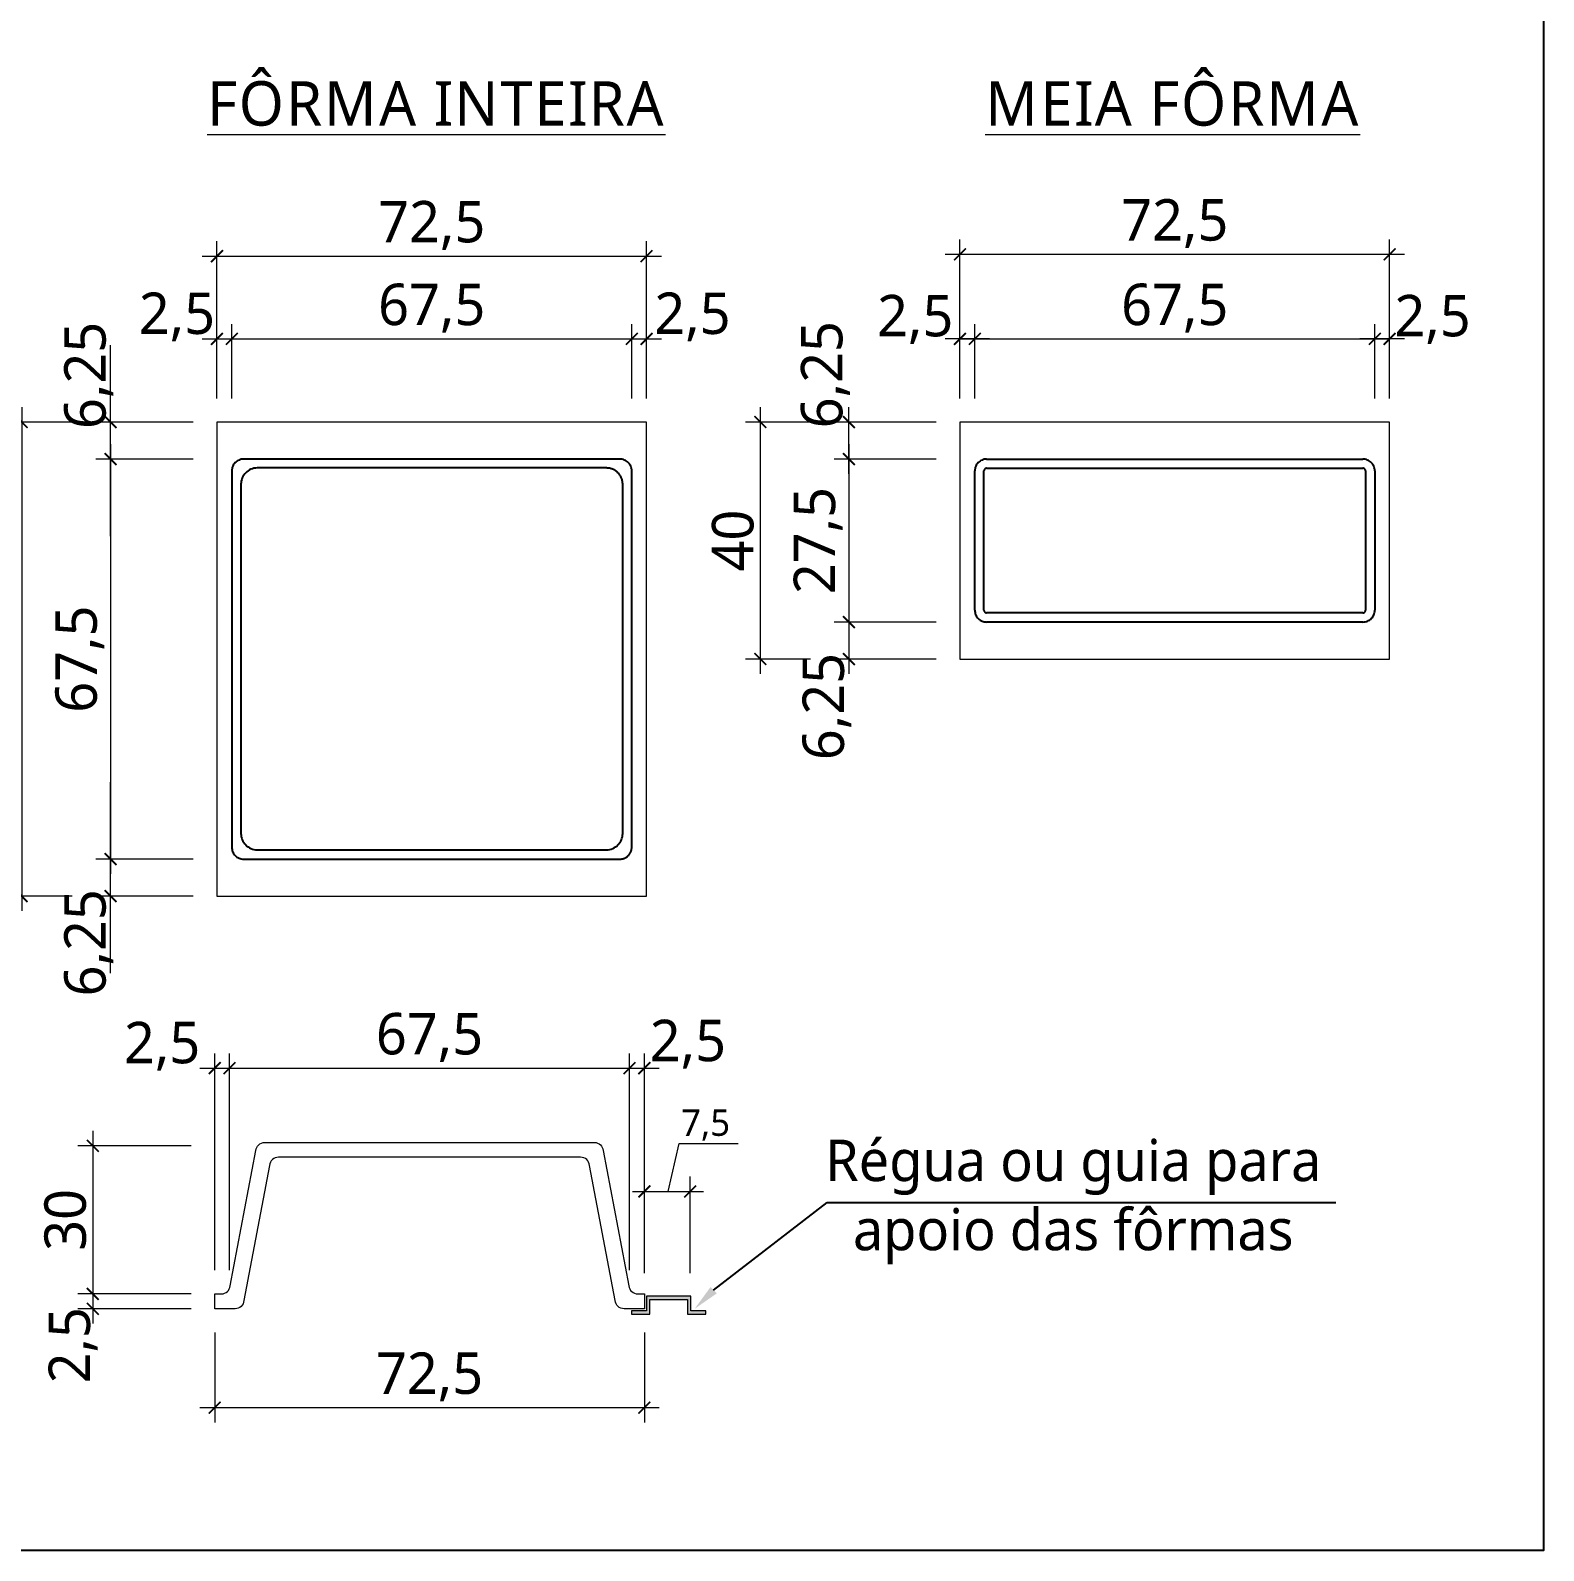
# Model space of a CAD drawing. Header units: millimetres. Extents: x -967 to 563, y -1588 to 506.
# Drawn here: x 35.231 to 39.771, y -278.799 to -274.238 of the extents above; entities that cross this region are included whole.
import ezdxf

# ---------------------------------------------------------------- set-up
doc = ezdxf.new("R2010")
doc.units = ezdxf.units.MM
doc.linetypes.add('DASHED2', pattern=[9.524999999999999, 6.35, -3.175])
for name, color, linetype in [('9', 7, 'Continuous'), ('ATEX 1', 7, 'Continuous'), ('ATEX CINZA0', 9, 'Continuous'), ('ATEX CINZA3', 251, 'Continuous')]:
    doc.layers.add(name, color=color, linetype=linetype)
for name, color, linetype, lineweight in [('ATEX 2', 255, 'Continuous', 5), ('ATEX COTA', 250, 'Continuous', 5), ('LJ_NERV_RETI', 7, 'Continuous', 9)]:
    doc.layers.add(name, color=color, linetype=linetype, lineweight=lineweight)
doc.layers.add('ATEX COLOR2', color=7, linetype='Continuous', lineweight=5, true_color=0xe77917)
doc.styles.add('Atex3', font='segoeuisl.ttf')
doc.dimstyles.new('AtexFINA', dxfattribs={"dimtxt": 7, "dimasz": 2, "dimexe": 2.5, "dimexo": 4, "dimgap": 1, "dimtad": 1, "dimtxsty": 'Atex3', "dimblk": 'ARCHTICK', "dimcen": 2.5, "dimdle": 2.5, "dimclrd": 1, "dimclre": 1, "dimclrt": 7, "dimadec": 0, "dimazin": 0, "dimtfac": 1, "dimtmove": 2, "dimatfit": 3, "dimldrblk": 'ARCHTICK', "dimfxl": 1, "dimlwd": -1, "dimarcsym": 0})

# ---------------------------------------------------------------- blocks, each defined once
blk = doc.blocks.new('_ArchTick')
at = {"color": 0, "linetype": 'ByBlock', "const_width": 0.15}
blk.add_lwpolyline([(-0.5, -0.5), (0.5, 0.5)], dxfattribs=at)
blk = doc.blocks.new('*D102')
at = {"layer": 'ATEX COTA', "color": 1, "lineweight": -2, "transparency": 16777216}
for p, q in [((236.409008115952, 182.7364010111633), (236.409008115952, 209.2364010111633)), ((308.909008115952, 182.7364010111633), (308.909008115952, 209.2364010111633))]:
    blk.add_line(p, q, dxfattribs=at)
at = {"layer": 'ATEX COTA', "color": 1, "transparency": 16777216}
blk.add_line((233.909008115952, 206.7364010111633), (311.409008115952, 206.7364010111633), dxfattribs=at)
at = {"layer": 'Defpoints', "color": 0, "transparency": 16777216}
for p in [(308.909008115952, 206.7364010111633), (236.409008115952, 178.7364010111633), (308.909008115952, 178.7364010111633)]:
    blk.add_point(p, dxfattribs=at)
at = {"layer": 'ATEX COTA', "color": 1, "transparency": 16777216, "xscale": 2, "yscale": 2, "zscale": 2, "rotation": 180}
blk.add_blockref('_ArchTick', (236.409008115952, 206.7364010111633), dxfattribs=at)
at = {"layer": 'ATEX COTA', "color": 1, "transparency": 16777216, "xscale": 2, "yscale": 2, "zscale": 2}
blk.add_blockref('_ArchTick', (308.909008115952, 206.7364010111633), dxfattribs=at)
at = {"layer": 'ATEX COTA', "color": 7, "transparency": 16777216, "insert": (272.659008115952, 211.9198040795036), "char_height": 7, "attachment_point": 5, "style": 'Atex3'}
blk.add_mtext('72,5', dxfattribs=at)
blk = doc.blocks.new('*D103')
at = {"layer": 'ATEX COTA', "color": 1, "lineweight": -2, "transparency": 16777216}
for p, q in [((238.9090081159593, 182.7364010111633), (238.9090081159593, 195.2748135428155)), ((306.409008115952, 182.7364010111633), (306.409008115952, 195.2748135428155))]:
    blk.add_line(p, q, dxfattribs=at)
at = {"layer": 'ATEX COTA', "color": 1, "transparency": 16777216}
blk.add_line((236.4090081159593, 192.7748135428155), (308.909008115952, 192.7748135428155), dxfattribs=at)
at = {"layer": 'Defpoints', "color": 0, "transparency": 16777216}
for p in [(306.409008115952, 192.7748135428155), (238.9090081159593, 178.7364010111633), (306.409008115952, 178.7364010111633)]:
    blk.add_point(p, dxfattribs=at)
at = {"layer": 'ATEX COTA', "color": 1, "transparency": 16777216, "xscale": 2, "yscale": 2, "zscale": 2, "rotation": 180}
blk.add_blockref('_ArchTick', (238.9090081159593, 192.7748135428155), dxfattribs=at)
at = {"layer": 'ATEX COTA', "color": 1, "transparency": 16777216, "xscale": 2, "yscale": 2, "zscale": 2}
blk.add_blockref('_ArchTick', (306.409008115952, 192.7748135428155), dxfattribs=at)
at = {"layer": 'ATEX COTA', "color": 7, "transparency": 16777216, "insert": (272.6590081159557, 197.9582166111558), "char_height": 7, "attachment_point": 5, "style": 'Atex3'}
blk.add_mtext('67,5', dxfattribs=at)
blk = doc.blocks.new('*D104')
at = {"layer": 'ATEX COTA', "color": 1, "transparency": 16777216}
blk.add_line((218.4539951167901, 174.9864010111597), (218.4539951167901, 102.4864010111669), dxfattribs=at)
at = {"layer": 'ATEX COTA', "color": 1, "lineweight": -2, "transparency": 16777216}
for p, q in [((232.4090081159521, 172.4864010111597), (215.9539951167901, 172.4864010111597)), ((232.4090081159521, 104.9864010111669), (215.9539951167901, 104.9864010111669))]:
    blk.add_line(p, q, dxfattribs=at)
at = {"layer": 'Defpoints', "color": 0, "transparency": 16777216}
for p in [(236.4090081159521, 172.4864010111597), (218.4539951167901, 104.9864010111669), (236.4090081159521, 104.9864010111669)]:
    blk.add_point(p, dxfattribs=at)
at = {"layer": 'ATEX COTA', "color": 1, "transparency": 16777216, "xscale": 2, "yscale": 2, "zscale": 2}
for p, rotation in [((218.4539951167901, 172.4864010111597), 90), ((218.4539951167901, 104.9864010111669), 270)]:
    blk.add_blockref('_ArchTick', p, dxfattribs=dict(at, rotation=rotation))
at = {"layer": 'ATEX COTA', "color": 7, "transparency": 16777216, "insert": (213.2705920484498, 138.7364010111632), "char_height": 7, "attachment_point": 5, "rotation": 90, "style": 'Atex3'}
blk.add_mtext('67,5', dxfattribs=at)
blk = doc.blocks.new('*D105')
at = {"layer": 'ATEX COTA', "color": 1, "transparency": 16777216}
blk.add_line((218.4539951167901, 85.73640101116328), (218.4539951167901, 117.9864010111669), dxfattribs=at)
at = {"layer": 'ATEX COTA', "color": 1, "lineweight": -2, "transparency": 16777216}
for p, q in [((232.4090081159521, 104.9864010111669), (215.9539951167901, 104.9864010111669)), ((232.4090081159521, 98.73640101116331), (215.9539951167901, 98.7364010111633))]:
    blk.add_line(p, q, dxfattribs=at)
at = {"layer": 'Defpoints', "color": 0, "transparency": 16777216}
for p in [(218.4539951167901, 104.9864010111669), (236.4090081159521, 104.9864010111669), (236.4090081159521, 98.73640101116331)]:
    blk.add_point(p, dxfattribs=at)
at = {"layer": 'ATEX COTA', "color": 1, "transparency": 16777216, "xscale": 2, "yscale": 2, "zscale": 2}
for p, rotation in [((218.4539951167901, 104.9864010111669), 90), ((218.4539951167901, 98.7364010111633), 270)]:
    blk.add_blockref('_ArchTick', p, dxfattribs=dict(at, rotation=rotation))
at = {"layer": 'ATEX COTA', "color": 7, "transparency": 16777216, "insert": (214.7646645728455, 90.86140101116689), "char_height": 7, "attachment_point": 5, "rotation": 90, "style": 'Atex3'}
blk.add_mtext('6,25', dxfattribs=at)
blk = doc.blocks.new('*D106')
at = {"layer": 'ATEX COTA', "color": 1, "transparency": 16777216}
blk.add_line((218.4539951167901, 159.4864010111633), (218.4539951167901, 191.7364010111633), dxfattribs=at)
at = {"layer": 'ATEX COTA', "color": 1, "lineweight": -2, "transparency": 16777216}
for p, q in [((232.4090081159521, 178.7364010111633), (215.9539951167901, 178.7364010111633)), ((232.4090081159521, 172.4864010111633), (215.9539951167901, 172.4864010111633))]:
    blk.add_line(p, q, dxfattribs=at)
at = {"layer": 'Defpoints', "color": 0, "transparency": 16777216}
for p in [(218.4539951167901, 178.7364010111633), (236.4090081159521, 178.7364010111633), (236.4090081159521, 172.4864010111633)]:
    blk.add_point(p, dxfattribs=at)
at = {"layer": 'ATEX COTA', "color": 1, "transparency": 16777216, "xscale": 2, "yscale": 2, "zscale": 2}
for p, rotation in [((218.4539951167901, 178.7364010111633), 90), ((218.4539951167901, 172.4864010111633), 270)]:
    blk.add_blockref('_ArchTick', p, dxfattribs=dict(at, rotation=rotation))
at = {"layer": 'ATEX COTA', "color": 7, "transparency": 16777216, "insert": (214.7646645728455, 186.6114010111596), "char_height": 7, "attachment_point": 5, "rotation": 90, "style": 'Atex3'}
blk.add_mtext('6,25', dxfattribs=at)
blk = doc.blocks.new('*D80')
at = {"layer": 'ATEX COTA', "color": 1, "lineweight": -2, "transparency": 16777216}
for p, q in [((306.0349947895811, 35.59938202635385), (306.0349947895811, 72.199382471219)), ((308.5349947895811, 35.59938202635385), (308.5349947895811, 72.199382471219))]:
    blk.add_line(p, q, dxfattribs=at)
at = {"layer": 'ATEX COTA', "color": 1, "transparency": 16777216}
blk.add_line((303.5349947895811, 69.699382471219), (311.0349947895811, 69.699382471219), dxfattribs=at)
at = {"layer": 'Defpoints', "color": 0, "transparency": 16777216}
for p in [(308.5349947895811, 69.699382471219), (306.0349947895811, 31.59938202635385), (308.5349947895811, 31.59938202635385)]:
    blk.add_point(p, dxfattribs=at)
at = {"layer": 'ATEX COTA', "color": 1, "transparency": 16777216, "xscale": 2, "yscale": 2, "zscale": 2, "rotation": 180}
blk.add_blockref('_ArchTick', (306.0349947895811, 69.699382471219), dxfattribs=at)
at = {"layer": 'ATEX COTA', "color": 1, "transparency": 16777216, "xscale": 2, "yscale": 2, "zscale": 2}
blk.add_blockref('_ArchTick', (308.5349947895811, 69.699382471219), dxfattribs=at)
at = {"layer": 'ATEX COTA', "color": 7, "transparency": 16777216, "insert": (315.8902943796929, 73.74401614993621), "char_height": 7, "attachment_point": 5, "style": 'Atex3'}
blk.add_mtext('2,5', dxfattribs=at)
blk = doc.blocks.new('*D81')
at = {"layer": 'ATEX COTA', "color": 1, "transparency": 16777216}
blk.add_line((215.4539951167901, 59.09939203635079), (215.4539951167901, 29.09938202635386), dxfattribs=at)
at = {"layer": 'ATEX COTA', "color": 1, "lineweight": -2, "transparency": 16777216}
for p, q in [((232.0349947895812, 56.59939203635079), (212.9539951167901, 56.59939203635079)), ((232.0349947895812, 31.59938202635387), (212.9539951167901, 31.59938202635386))]:
    blk.add_line(p, q, dxfattribs=at)
at = {"layer": 'Defpoints', "color": 0, "transparency": 16777216}
for p in [(236.0349947895812, 56.59939203635079), (215.4539951167901, 31.59938202635386), (236.0349947895812, 31.59938202635387)]:
    blk.add_point(p, dxfattribs=at)
at = {"layer": 'ATEX COTA', "color": 1, "transparency": 16777216, "xscale": 2, "yscale": 2, "zscale": 2}
for p, rotation in [((215.4539951167901, 56.59939203635079), 90), ((215.4539951167901, 31.59938202635386), 270)]:
    blk.add_blockref('_ArchTick', p, dxfattribs=dict(at, rotation=rotation))
at = {"layer": 'ATEX COTA', "color": 7, "transparency": 16777216, "insert": (210.8343995798305, 44.09938703135225), "char_height": 7, "attachment_point": 5, "rotation": 90, "style": 'Atex3'}
blk.add_mtext('30', dxfattribs=at)
blk = doc.blocks.new('*D82')
at = {"layer": 'ATEX COTA', "color": 1, "transparency": 16777216}
blk.add_line((215.4539951167901, 34.09938202635387), (215.4539951167901, 26.59938202510239), dxfattribs=at)
at = {"layer": 'ATEX COTA', "color": 1, "lineweight": -2, "transparency": 16777216}
for p, q in [((232.0349947895812, 31.59938202635387), (212.9539951167901, 31.59938202635386)), ((232.0349947895812, 29.0993820251024), (212.9539951167901, 29.09938202510239))]:
    blk.add_line(p, q, dxfattribs=at)
at = {"layer": 'Defpoints', "color": 0, "transparency": 16777216}
for p in [(236.0349947895812, 31.59938202635387), (215.4539951167901, 29.09938202510239), (236.0349947895812, 29.0993820251024)]:
    blk.add_point(p, dxfattribs=at)
at = {"layer": 'ATEX COTA', "color": 1, "transparency": 16777216, "xscale": 2, "yscale": 2, "zscale": 2}
for p, rotation in [((215.4539951167901, 31.59938202635386), 90), ((215.4539951167901, 29.09938202510239), 270)]:
    blk.add_blockref('_ArchTick', p, dxfattribs=dict(at, rotation=rotation))
at = {"layer": 'ATEX COTA', "color": 7, "transparency": 16777216, "insert": (212.1271122715843, 22.94351507375904), "char_height": 7, "attachment_point": 5, "rotation": 90, "style": 'Atex3'}
blk.add_mtext('2,5', dxfattribs=at)
blk = doc.blocks.new('*D83')
at = {"layer": 'ATEX COTA', "color": 1, "lineweight": -2, "transparency": 16777216}
for p, q in [((238.5349979177045, 35.59938202635385), (238.5349979177045, 72.199379343092)), ((306.0349947895811, 35.59938202635385), (306.0349947895811, 72.199379343092))]:
    blk.add_line(p, q, dxfattribs=at)
at = {"layer": 'ATEX COTA', "color": 1, "transparency": 16777216}
blk.add_line((236.0349979177045, 69.699379343092), (308.5349947895811, 69.699379343092), dxfattribs=at)
at = {"layer": 'Defpoints', "color": 0, "transparency": 16777216}
for p in [(306.0349947895811, 69.699379343092), (238.5349979177045, 31.59938202635385), (306.0349947895811, 31.59938202635385)]:
    blk.add_point(p, dxfattribs=at)
at = {"layer": 'ATEX COTA', "color": 1, "transparency": 16777216, "xscale": 2, "yscale": 2, "zscale": 2, "rotation": 180}
blk.add_blockref('_ArchTick', (238.5349979177045, 69.699379343092), dxfattribs=at)
at = {"layer": 'ATEX COTA', "color": 1, "transparency": 16777216, "xscale": 2, "yscale": 2, "zscale": 2}
blk.add_blockref('_ArchTick', (306.0349947895811, 69.699379343092), dxfattribs=at)
at = {"layer": 'ATEX COTA', "color": 7, "transparency": 16777216, "insert": (272.2849963536428, 74.88278241143232), "char_height": 7, "attachment_point": 5, "style": 'Atex3'}
blk.add_mtext('67,5', dxfattribs=at)
blk = doc.blocks.new('*D84')
at = {"layer": 'ATEX COTA', "color": 1, "lineweight": -2, "transparency": 16777216}
for p, q in [((236.0349947895811, 35.59938202635385), (236.0349947895811, 72.199379343092)), ((238.5349947895884, 35.59938202635385), (238.5349947895884, 72.199379343092))]:
    blk.add_line(p, q, dxfattribs=at)
at = {"layer": 'ATEX COTA', "color": 1, "transparency": 16777216}
blk.add_line((233.5349947895811, 69.699379343092), (241.0349947895884, 69.699379343092), dxfattribs=at)
at = {"layer": 'Defpoints', "color": 0, "transparency": 16777216}
for p in [(238.5349947895884, 69.699379343092), (236.0349947895811, 31.59938202635385), (238.5349947895884, 31.59938202635385)]:
    blk.add_point(p, dxfattribs=at)
at = {"layer": 'ATEX COTA', "color": 1, "transparency": 16777216, "xscale": 2, "yscale": 2, "zscale": 2, "rotation": 180}
blk.add_blockref('_ArchTick', (236.0349947895811, 69.699379343092), dxfattribs=at)
at = {"layer": 'ATEX COTA', "color": 1, "transparency": 16777216, "xscale": 2, "yscale": 2, "zscale": 2}
blk.add_blockref('_ArchTick', (238.5349947895884, 69.699379343092), dxfattribs=at)
at = {"layer": 'ATEX COTA', "color": 7, "transparency": 16777216, "insert": (227.1599947895811, 73.38870988702547), "char_height": 7, "attachment_point": 5, "style": 'Atex3'}
blk.add_mtext('2,5', dxfattribs=at)
blk = doc.blocks.new('*D85')
at = {"layer": 'ATEX COTA', "color": 1, "lineweight": -2, "transparency": 16777216}
for p, q in [((236.0349947895811, 25.09938202510239), (236.0349947895811, 9.91646682407736)), ((308.5349947895811, 25.09938202509875), (308.5349947895811, 9.91646682407736))]:
    blk.add_line(p, q, dxfattribs=at)
at = {"layer": 'ATEX COTA', "color": 1, "transparency": 16777216}
blk.add_line((233.5349947895811, 12.41646682407736), (311.0349947895811, 12.41646682407736), dxfattribs=at)
at = {"layer": 'Defpoints', "color": 0, "transparency": 16777216}
for p in [(236.0349947895811, 29.09938202510239), (308.5349947895811, 29.09938202509875), (308.5349947895811, 12.41646682407736)]:
    blk.add_point(p, dxfattribs=at)
at = {"layer": 'ATEX COTA', "color": 1, "transparency": 16777216, "xscale": 2, "yscale": 2, "zscale": 2, "rotation": 180}
blk.add_blockref('_ArchTick', (236.0349947895811, 12.41646682407736), dxfattribs=at)
at = {"layer": 'ATEX COTA', "color": 1, "transparency": 16777216, "xscale": 2, "yscale": 2, "zscale": 2}
blk.add_blockref('_ArchTick', (308.5349947895811, 12.41646682407736), dxfattribs=at)
at = {"layer": 'ATEX COTA', "color": 7, "transparency": 16777216, "insert": (272.2849947895811, 17.59986989241767), "char_height": 7, "attachment_point": 5, "style": 'Atex3'}
blk.add_mtext('72,5', dxfattribs=at)
blk = doc.blocks.new('*D66')
at = {"layer": 'ATEX COTA', "color": 1, "lineweight": -2, "transparency": 16777216}
for p, q in [((306.409008115952, 182.7364010111633), (306.409008115952, 195.2748135428155)), ((308.909008115952, 182.7364010111633), (308.909008115952, 195.2748135428155))]:
    blk.add_line(p, q, dxfattribs=at)
at = {"layer": 'ATEX COTA', "color": 1, "transparency": 16777216}
blk.add_line((303.909008115952, 192.7748135428155), (311.409008115952, 192.7748135428155), dxfattribs=at)
at = {"layer": 'Defpoints', "color": 0, "transparency": 16777216}
for p in [(308.909008115952, 192.7748135428155), (306.409008115952, 178.7364010111633), (308.909008115952, 178.7364010111633)]:
    blk.add_point(p, dxfattribs=at)
at = {"layer": 'ATEX COTA', "color": 1, "transparency": 16777216, "xscale": 2, "yscale": 2, "zscale": 2, "rotation": 180}
blk.add_blockref('_ArchTick', (306.409008115952, 192.7748135428155), dxfattribs=at)
at = {"layer": 'ATEX COTA', "color": 1, "transparency": 16777216, "xscale": 2, "yscale": 2, "zscale": 2}
blk.add_blockref('_ArchTick', (308.909008115952, 192.7748135428155), dxfattribs=at)
at = {"layer": 'ATEX COTA', "color": 7, "transparency": 16777216, "insert": (316.659008115952, 196.464144086749), "char_height": 7, "attachment_point": 5, "style": 'Atex3'}
blk.add_mtext('2,5', dxfattribs=at)
blk = doc.blocks.new('*D67')
at = {"layer": 'ATEX COTA', "color": 1, "lineweight": -2, "transparency": 16777216}
for p, q in [((236.409008115952, 182.7364010111633), (236.409008115952, 195.2748135428155)), ((238.9090081159593, 182.7364010111633), (238.9090081159593, 195.2748135428155))]:
    blk.add_line(p, q, dxfattribs=at)
at = {"layer": 'ATEX COTA', "color": 1, "transparency": 16777216}
blk.add_line((233.909008115952, 192.7748135428155), (241.4090081159593, 192.7748135428155), dxfattribs=at)
at = {"layer": 'Defpoints', "color": 0, "transparency": 16777216}
for p in [(238.9090081159593, 192.7748135428155), (236.409008115952, 178.7364010111633), (238.9090081159593, 178.7364010111633)]:
    blk.add_point(p, dxfattribs=at)
at = {"layer": 'ATEX COTA', "color": 1, "transparency": 16777216, "xscale": 2, "yscale": 2, "zscale": 2, "rotation": 180}
blk.add_blockref('_ArchTick', (236.409008115952, 192.7748135428155), dxfattribs=at)
at = {"layer": 'ATEX COTA', "color": 1, "transparency": 16777216, "xscale": 2, "yscale": 2, "zscale": 2}
blk.add_blockref('_ArchTick', (238.9090081159593, 192.7748135428155), dxfattribs=at)
at = {"layer": 'ATEX COTA', "color": 7, "transparency": 16777216, "insert": (229.659008115952, 196.464144086749), "char_height": 7, "attachment_point": 5, "style": 'Atex3'}
blk.add_mtext('2,5', dxfattribs=at)
blk = doc.blocks.new('*D95')
at = {"layer": 'ATEX COTA', "color": 1, "lineweight": -2, "transparency": 16777216}
for p, q in [((364.2995379795975, 182.7364010111633), (364.2995379795975, 195.2748135428155)), ((431.799537979583, 182.7364010111633), (431.799537979583, 195.2748135428155))]:
    blk.add_line(p, q, dxfattribs=at)
at = {"layer": 'ATEX COTA', "color": 1, "transparency": 16777216}
blk.add_line((361.7995379795975, 192.7748135428155), (434.299537979583, 192.7748135428155), dxfattribs=at)
at = {"layer": 'Defpoints', "color": 0, "transparency": 16777216}
for p in [(431.799537979583, 192.7748135428155), (364.2995379795975, 178.7364010111633), (431.799537979583, 178.7364010111633)]:
    blk.add_point(p, dxfattribs=at)
at = {"layer": 'ATEX COTA', "color": 1, "transparency": 16777216, "xscale": 2, "yscale": 2, "zscale": 2, "rotation": 180}
blk.add_blockref('_ArchTick', (364.2995379795975, 192.7748135428155), dxfattribs=at)
at = {"layer": 'ATEX COTA', "color": 1, "transparency": 16777216, "xscale": 2, "yscale": 2, "zscale": 2}
blk.add_blockref('_ArchTick', (431.799537979583, 192.7748135428155), dxfattribs=at)
at = {"layer": 'ATEX COTA', "color": 7, "transparency": 16777216, "insert": (398.0495379795902, 197.9582166111558), "char_height": 7, "attachment_point": 5, "style": 'Atex3'}
blk.add_mtext('67,5', dxfattribs=at)
blk = doc.blocks.new('*D96')
at = {"layer": 'ATEX COTA', "color": 1, "lineweight": -2, "transparency": 16777216}
for p, q in [((361.7995379795902, 182.7364010111633), (361.7995379795902, 209.5365763697409)), ((434.2995379795902, 182.7364010111633), (434.2995379795902, 209.5365763697409))]:
    blk.add_line(p, q, dxfattribs=at)
at = {"layer": 'ATEX COTA', "color": 1, "transparency": 16777216}
blk.add_line((436.7995379795902, 207.0365763697409), (359.2995379795902, 207.0365763697409), dxfattribs=at)
at = {"layer": 'Defpoints', "color": 0, "transparency": 16777216}
for p in [(361.7995379795902, 207.0365763697409), (361.7995379795902, 178.7364010111633), (434.2995379795902, 178.7364010111633)]:
    blk.add_point(p, dxfattribs=at)
at = {"layer": 'ATEX COTA', "color": 1, "transparency": 16777216, "xscale": 2, "yscale": 2, "zscale": 2, "rotation": 180}
blk.add_blockref('_ArchTick', (361.7995379795902, 207.0365763697409), dxfattribs=at)
at = {"layer": 'ATEX COTA', "color": 1, "transparency": 16777216, "xscale": 2, "yscale": 2, "zscale": 2}
blk.add_blockref('_ArchTick', (434.2995379795902, 207.0365763697409), dxfattribs=at)
at = {"layer": 'ATEX COTA', "color": 7, "transparency": 16777216, "insert": (398.0495379795902, 212.2199794380813), "char_height": 7, "attachment_point": 5, "style": 'Atex3'}
blk.add_mtext('72,5', dxfattribs=at)
blk = doc.blocks.new('*D97')
at = {"layer": 'ATEX COTA', "color": 1, "lineweight": -2, "transparency": 16777216}
for p, q in [((431.799537979583, 182.7364010111633), (431.799537979583, 195.2748135428155)), ((434.2995379795902, 182.7364010111633), (434.2995379795902, 195.2748135428155))]:
    blk.add_line(p, q, dxfattribs=at)
at = {"layer": 'ATEX COTA', "color": 1, "transparency": 16777216}
blk.add_line((436.7995379795902, 192.7748135428155), (429.299537979583, 192.7748135428155), dxfattribs=at)
at = {"layer": 'Defpoints', "color": 0, "transparency": 16777216}
for p in [(431.799537979583, 192.7748135428155), (431.799537979583, 178.7364010111633), (434.2995379795902, 178.7364010111633)]:
    blk.add_point(p, dxfattribs=at)
at = {"layer": 'ATEX COTA', "color": 1, "transparency": 16777216, "xscale": 2, "yscale": 2, "zscale": 2, "rotation": 180}
blk.add_blockref('_ArchTick', (431.799537979583, 192.7748135428155), dxfattribs=at)
at = {"layer": 'ATEX COTA', "color": 1, "transparency": 16777216, "xscale": 2, "yscale": 2, "zscale": 2}
blk.add_blockref('_ArchTick', (434.2995379795902, 192.7748135428155), dxfattribs=at)
at = {"layer": 'ATEX COTA', "color": 7, "transparency": 16777216, "insert": (441.5538019480882, 196.0624704465808), "char_height": 7, "attachment_point": 5, "style": 'Atex3'}
blk.add_mtext('2,5', dxfattribs=at)
blk = doc.blocks.new('*D98')
at = {"layer": 'ATEX COTA', "color": 1, "lineweight": -2, "transparency": 16777216}
for p, q in [((361.7995379795902, 182.7364010111633), (361.7995379795902, 195.2748135428155)), ((364.2995379795975, 182.7364010111633), (364.2995379795975, 195.2748135428155))]:
    blk.add_line(p, q, dxfattribs=at)
at = {"layer": 'ATEX COTA', "color": 1, "transparency": 16777216}
blk.add_line((366.7995379795975, 192.7748135428155), (359.2995379795902, 192.7748135428155), dxfattribs=at)
at = {"layer": 'Defpoints', "color": 0, "transparency": 16777216}
for p in [(361.7995379795902, 192.7748135428155), (361.7995379795902, 178.7364010111633), (364.2995379795975, 178.7364010111633)]:
    blk.add_point(p, dxfattribs=at)
at = {"layer": 'ATEX COTA', "color": 1, "transparency": 16777216, "xscale": 2, "yscale": 2, "zscale": 2, "rotation": 180}
blk.add_blockref('_ArchTick', (361.7995379795902, 192.7748135428155), dxfattribs=at)
at = {"layer": 'ATEX COTA', "color": 1, "transparency": 16777216, "xscale": 2, "yscale": 2, "zscale": 2}
blk.add_blockref('_ArchTick', (364.2995379795975, 192.7748135428155), dxfattribs=at)
at = {"layer": 'ATEX COTA', "color": 7, "transparency": 16777216, "insert": (354.2491756191885, 196.0624704465808), "char_height": 7, "attachment_point": 5, "style": 'Atex3'}
blk.add_mtext('2,5', dxfattribs=at)
blk = doc.blocks.new('*D99')
at = {"layer": 'ATEX COTA', "color": 1, "transparency": 16777216}
blk.add_line((343.049537979605, 147.4864010111633), (343.049537979605, 136.2364010111633), dxfattribs=at)
at = {"layer": 'ATEX COTA', "color": 1, "lineweight": -2, "transparency": 16777216}
for p, q in [((357.7995379795904, 144.9864010111633), (340.549537979605, 144.9864010111633)), ((357.7995379795904, 138.7364010111633), (340.549537979605, 138.7364010111633))]:
    blk.add_line(p, q, dxfattribs=at)
at = {"layer": 'Defpoints', "color": 0, "transparency": 16777216}
for p in [(361.7995379795904, 144.9864010111633), (343.049537979605, 138.7364010111633), (361.7995379795904, 138.7364010111633)]:
    blk.add_point(p, dxfattribs=at)
at = {"layer": 'ATEX COTA', "color": 1, "transparency": 16777216, "xscale": 2, "yscale": 2, "zscale": 2}
for p, rotation in [((343.049537979605, 144.9864010111633), 90), ((343.049537979605, 138.7364010111633), 270)]:
    blk.add_blockref('_ArchTick', p, dxfattribs=dict(at, rotation=rotation))
at = {"layer": 'ATEX COTA', "color": 7, "transparency": 16777216, "insert": (339.3602074356604, 130.7268970080659), "char_height": 7, "attachment_point": 5, "rotation": 90, "style": 'Atex3'}
blk.add_mtext('6,25', dxfattribs=at)
blk = doc.blocks.new('*D100')
at = {"layer": 'ATEX COTA', "color": 1, "transparency": 16777216}
blk.add_line((343.049537979605, 174.9864010111633), (343.049537979605, 142.4864010111633), dxfattribs=at)
at = {"layer": 'ATEX COTA', "color": 1, "lineweight": -2, "transparency": 16777216}
for p, q in [((357.7995379795904, 172.4864010111633), (340.549537979605, 172.4864010111633)), ((357.7995379795904, 144.9864010111633), (340.549537979605, 144.9864010111633))]:
    blk.add_line(p, q, dxfattribs=at)
at = {"layer": 'Defpoints', "color": 0, "transparency": 16777216}
for p in [(361.7995379795904, 172.4864010111633), (343.049537979605, 144.9864010111633), (361.7995379795904, 144.9864010111633)]:
    blk.add_point(p, dxfattribs=at)
at = {"layer": 'ATEX COTA', "color": 1, "transparency": 16777216, "xscale": 2, "yscale": 2, "zscale": 2}
for p, rotation in [((343.049537979605, 172.4864010111633), 90), ((343.049537979605, 144.9864010111633), 270)]:
    blk.add_blockref('_ArchTick', p, dxfattribs=dict(at, rotation=rotation))
at = {"layer": 'ATEX COTA', "color": 7, "transparency": 16777216, "insert": (337.8661349112647, 158.7364010111632), "char_height": 7, "attachment_point": 5, "rotation": 90, "style": 'Atex3'}
blk.add_mtext('27,5', dxfattribs=at)
blk = doc.blocks.new('*D57')
at = {"layer": 'ATEX COTA', "color": 1, "transparency": 16777216}
blk.add_line((343.0495379796049, 169.9864010111633), (343.0495379796049, 181.2364010111633), dxfattribs=at)
at = {"layer": 'ATEX COTA', "color": 1, "lineweight": -2, "transparency": 16777216}
for p, q in [((357.7995379795904, 178.7364010111633), (340.5495379796049, 178.7364010111633)), ((357.7995379795904, 172.4864010111633), (340.5495379796049, 172.4864010111633))]:
    blk.add_line(p, q, dxfattribs=at)
at = {"layer": 'Defpoints', "color": 0, "transparency": 16777216}
for p in [(343.0495379796049, 178.7364010111633), (361.7995379795904, 178.7364010111633), (361.7995379795904, 172.4864010111633)]:
    blk.add_point(p, dxfattribs=at)
at = {"layer": 'ATEX COTA', "color": 1, "transparency": 16777216, "xscale": 2, "yscale": 2, "zscale": 2}
for p, rotation in [((343.0495379796049, 178.7364010111633), 90), ((343.0495379796049, 172.4864010111633), 270)]:
    blk.add_blockref('_ArchTick', p, dxfattribs=dict(at, rotation=rotation))
at = {"layer": 'ATEX COTA', "color": 7, "transparency": 16777216, "insert": (339.0918831971649, 186.7381766301405), "char_height": 7, "attachment_point": 5, "rotation": 90, "style": 'Atex3'}
blk.add_mtext('6,25', dxfattribs=at)
blk = doc.blocks.new('*D75')
at = {"layer": 'ATEX COTA', "color": 1, "transparency": 16777216}
blk.add_line((203.4539951167901, 181.2364010111633), (203.4539951167901, 96.23640101116331), dxfattribs=at)
at = {"layer": 'ATEX COTA', "color": 1, "lineweight": -2, "transparency": 16777216}
for p, q in [((211.9539951167682, 178.7364010111633), (200.9539951167901, 178.7364010111633)), ((211.9539951167682, 98.73640101116331), (200.9539951167901, 98.73640101116331))]:
    blk.add_line(p, q, dxfattribs=at)
at = {"layer": 'Defpoints', "color": 0, "transparency": 16777216}
for p in [(215.9539951167682, 178.7364010111633), (203.4539951167901, 98.73640101116331), (215.9539951167682, 98.73640101116331)]:
    blk.add_point(p, dxfattribs=at)
at = {"layer": 'ATEX COTA', "color": 1, "transparency": 16777216, "xscale": 2, "yscale": 2, "zscale": 2}
for p, rotation in [((203.4539951167901, 178.7364010111633), 90), ((203.4539951167901, 98.73640101116331), 270)]:
    blk.add_blockref('_ArchTick', p, dxfattribs=dict(at, rotation=rotation))
at = {"layer": 'ATEX COTA', "color": 7, "transparency": 16777216, "insert": (198.8368403050746, 138.7364010111632), "char_height": 7, "attachment_point": 5, "rotation": 90, "style": 'Atex3'}
blk.add_mtext('80', dxfattribs=at)
blk = doc.blocks.new('*D76')
at = {"layer": 'ATEX COTA', "color": 1, "transparency": 16777216}
blk.add_line((328.1140605644252, 136.2364010111633), (328.1140605644252, 181.2364010111633), dxfattribs=at)
at = {"layer": 'ATEX COTA', "color": 1, "lineweight": -2, "transparency": 16777216}
for p, q in [((336.5495379795904, 178.7364010111633), (325.6140605644252, 178.7364010111633)), ((336.5495379795831, 138.7364010111633), (325.6140605644252, 138.7364010111633))]:
    blk.add_line(p, q, dxfattribs=at)
at = {"layer": 'Defpoints', "color": 0, "transparency": 16777216}
for p in [(328.1140605644252, 178.7364010111633), (340.5495379795904, 178.7364010111633), (340.5495379795831, 138.7364010111633)]:
    blk.add_point(p, dxfattribs=at)
at = {"layer": 'ATEX COTA', "color": 1, "transparency": 16777216, "xscale": 2, "yscale": 2, "zscale": 2}
for p, rotation in [((328.1140605644252, 178.7364010111633), 90), ((328.1140605644252, 138.7364010111633), 270)]:
    blk.add_blockref('_ArchTick', p, dxfattribs=dict(at, rotation=rotation))
at = {"layer": 'ATEX COTA', "color": 7, "transparency": 16777216, "insert": (323.4969057527098, 158.7364010111632), "char_height": 7, "attachment_point": 5, "rotation": 90, "style": 'Atex3'}
blk.add_mtext('40', dxfattribs=at)
blk = doc.blocks.new('ATEX 800_300 (EDITADO PARA H35)1')
at = {"layer": 'ATEX CINZA0', "linetype": 'Continuous', "lineweight": 0}
h = blk.add_hatch(color=7, dxfattribs=at)
h.dxf.hatch_style = 1
h.set_gradient(color1=(238, 238, 236), color2=(178, 178, 179), rotation=163.99999999999997, name='INVCYLINDER')
h.paths.add_polyline_path([(309.4474947895869, 30.6868820251002), (315.8224947895869, 30.6868820251002), (315.8224947895869, 28.1868820251002), (318.8849947895797, 28.1868820251002), (318.8849947895797, 28.74938202509657), (316.3849947895869, 28.74938202509657), (316.3849947895869, 31.2493820251002), (308.8849947895869, 31.2493820251002), (308.8849947895869, 28.74938202509657), (306.3849947895869, 28.74938202509657), (306.3849947895869, 28.1868820251002), (309.4474947895869, 28.1868820251002)])
at = {"layer": 'ATEX 1'}
blk.add_line((339.3773648466158, 47.02142804635514), (340.3773648466085, 47.02142804635514), dxfattribs=at)
for points in [[(320.2277669567557, 32.22713393105732), (339.3773648466158, 47.02142804635514)], [(340.3773648466085, 47.02142804635514), (425.2354562928958, 47.02142804635514)]]:
    blk.add_lwpolyline(points, dxfattribs=at)
blk.add_solid([(320.7524418101384, 31.69120828488303), (317.0122130797026, 29.07908481076811), (319.7030921033729, 32.76305957723162)], dxfattribs=at)
at = {"layer": 'ATEX CINZA0', "color": 253, "linetype": 'Continuous', "lineweight": 0, "true_color": 0x98989a}
blk.add_lwpolyline([(318.8849947895797, 28.74938202509657), (316.3849947895869, 28.74938202509657), (316.3849947895869, 31.2493820251002), (308.8849947895869, 31.2493820251002), (308.8849947895869, 28.74938202509657), (306.3849947895869, 28.74938202509657), (306.3849947895869, 28.74938202509657), (306.3849947895869, 28.1868820251002), (309.4474947895869, 28.1868820251002), (309.4474947895869, 30.6868820251002), (315.8224947895869, 30.6868820251002), (315.8224947895869, 28.1868820251002), (318.8849947895797, 28.1868820251002)], close=True, dxfattribs=at)
at = {"layer": 'ATEX CINZA3', "linetype": 'DASHED2', "ltscale": 10}
for points in [[(306.409008115952, 170.4864010113597, 0.414213562373095), (304.4090081161557, 172.4864010111669), (240.9090081157556, 172.4864010111596, 0.414213562373095), (238.9090081159593, 170.486401011367), (238.9090081159593, 106.9864010109704, 0.414213562373095), (240.9090081157556, 104.9864010111669), (304.4090081161557, 104.9864010111705, 0.414213562373095), (306.409008115952, 106.9864010109704)], [(366.2995379793938, 144.9864010111633, -0.414213562373095), (364.2995379795902, 146.9864010109632), (364.2995379795975, 170.4864010113633, -0.414213562373095), (366.2995379793865, 172.4864010111633), (429.7995379797794, 172.4864010111633, -0.414213562373095), (431.799537979583, 170.4864010113633), (431.799537979583, 146.9864010109632, -0.414213562373095), (429.7995379797794, 144.9864010111633)], [(240.4590081159549, 168.2280676779083), (240.4590081159549, 109.3114010110839, 0.4142135623730951), (243.2146760381584, 106.5557330888732), (302.1313427049899, 106.5557330888805, 0.414213562373095), (304.8870106271861, 109.3114010110839), (304.8870106271861, 168.2280676778973, 0.4142135623730951), (302.1313427049899, 170.9837356001044), (243.2146760381584, 170.9837356001008, 0.4142135623730951)], [(366.2995379793938, 146.5364010111625, -0.4142135623729324), (365.8495379795859, 146.9864010109668), (365.8495379795932, 170.4864010113633, -0.4142135623730248), (366.2995379793865, 170.9364010111603), (429.7995379797794, 170.9364010111603, -0.4142135623729878), (430.2495379795873, 170.4864010113597), (430.2495379795801, 146.9864010109632, -0.4142135623729694), (429.7995379797794, 146.5364010111662)]]:
    blk.add_lwpolyline(points, format="xyb", close=True, dxfattribs=at)
at = {"layer": 'ATEX COLOR2'}
for points in [[(308.909008115952, 178.7364010111633), (236.409008115952, 178.7364010111633), (236.409008115952, 98.73640101116325), (308.909008115952, 98.73640101116325)], [(434.2995379795902, 178.7364010111633), (361.7995379795902, 178.7364010111633), (361.7995379795902, 138.7364010111633), (434.2995379795902, 138.7364010111633)]]:
    blk.add_lwpolyline(points, close=True, dxfattribs=at)
blk.add_lwpolyline([(236.0349947895811, 29.09938202510239), (236.0349947895811, 31.59938202635385), (237.1467499740393, 31.59938202635385, 0.3917368437364235), (238.6422654777125, 32.98347957481747), (242.9777311334838, 55.78329817648773, -0.3917368437364377), (244.4732466371497, 57.16739572495135), (300.096782982022, 57.16739572494407, -0.391736843736336), (301.5922984856879, 55.78329817648046), (305.9277641414519, 32.9834795748211, 0.3917368437363669), (307.4232796451324, 31.59938202635749), (308.5350348295906, 31.59938202635749), (308.5350348295906, 29.09938202510602), (305.1095330711905, 29.09938202510602, -0.3917368437363414), (303.6140175675173, 30.48347957357328), (299.2785519117533, 53.28329817523263, 0.3917368437363343), (297.7830364080801, 54.66739572369625), (246.7869932110916, 54.66739572370352, 0.391736843736438), (245.2914777074111, 53.28329817523991), (240.9560120516544, 30.48347957356964, -0.3917368437364079), (239.4604965479812, 29.09938202510239)], format="xyb", close=True, dxfattribs=at)
at = {"layer": 'ATEX COTA'}
for p, q in [((312.5325348295883, 48.89455199045187), (314.4234790453265, 56.96589555306855)), ((314.4234790453265, 56.96589555306855), (324.3541214663637, 56.96589555306855)), ((316.2849947895811, 35.09938202510602), (316.2849947895811, 51.39455199045551)), ((306.5350348295906, 48.89455199045187), (318.5300348295859, 48.89455199045187)), ((308.5349947895811, 35.09938202510602), (308.5349947895811, 41.39455199045187))]:
    blk.add_line(p, q, dxfattribs=at)
at = {"layer": 'ATEX COTA', "xscale": 2, "yscale": 2, "zscale": 2, "rotation": 180}
blk.add_blockref('_ArchTick', (308.5349947895811, 48.89455199045187), dxfattribs=at)
at = {"layer": 'ATEX COTA', "xscale": 2, "yscale": 2, "zscale": 2}
blk.add_blockref('_ArchTick', (316.2849947895811, 48.89455199045187), dxfattribs=at)
at = {"layer": '9', "insert": (318.8749476650992, 60.12416862784448), "char_height": 4.5, "width": 12.9633097989399, "attachment_point": 5, "style": 'Atex3'}
blk.add_mtext('7,5', dxfattribs=at)
at = {"layer": 'ATEX 1', "insert": (336.2291380415118, 57.64219946491357), "char_height": 6.999999999999999, "width": 89.37388754217258, "attachment_point": 1, "style": 'Atex3'}
blk.add_mtext('\\pxqc;Régua ou guia para \\Papoio das fôrmas ', dxfattribs=at)
at = {"layer": 'ATEX 2', "char_height": 7.499999999999999, "attachment_point": 1, "style": 'Atex3'}
for s, width, insert in [('{\\T1.05;\\LFÔRMA INTEIRA}', 87.56996516554136, (234.7600103242949, 236.2509029569301, 3.007841777119807)), ('{\\T1.05;\\LMEIA FÔRMA}', 78.60261661961886, (366.0670128546917, 236.2509029569301, 3.007841777119807))]:
    blk.add_mtext_dynamic_manual_height_columns(s, width=width, gutter_width=12.5, heights=[0], dxfattribs=dict(at, insert=insert))
at = {"layer": 'ATEX COTA'}
for base, p1, p2, picture, middle in [((308.909008115952, 206.7364010111633), (236.409008115952, 178.7364010111633), (308.909008115952, 178.7364010111633), '*D102', (272.659008115952, 211.9198040795036)), ((306.409008115952, 192.7748135428155), (238.9090081159593, 178.7364010111633), (306.409008115952, 178.7364010111633), '*D103', (272.6590081159557, 197.9582166111558)), ((306.0349947895811, 69.699379343092), (238.5349979177045, 31.59938202635385), (306.0349947895811, 31.59938202635385), '*D83', (272.2849963536428, 74.88278241143232)), ((308.5349947895811, 12.41646682407736), (236.0349947895811, 29.09938202510239), (308.5349947895811, 29.09938202509875), '*D85', (272.2849947895811, 17.59986989241767))]:
    dim = blk.add_linear_dim(base=base, p1=p1, p2=p2, dimstyle='AtexFINA', dxfattribs=at)
    dim.commit()
    dim.dimension.update_dxf_attribs({"geometry": picture, "text_midpoint": middle})
for base, p1, p2, angle, picture, middle in [((361.7995379795902, 207.0365763697409), (434.2995379795902, 178.7364010111633), (361.7995379795902, 178.7364010111633), 180, '*D96', (398.0495379795902, 212.2199794380813)), ((431.799537979583, 192.7748135428155), (364.2995379795975, 178.7364010111633), (431.799537979583, 178.7364010111633), 180, '*D95', (398.0495379795902, 197.9582166111558)), ((203.4539951167901, 98.73640101116331), (215.9539951167681, 178.7364010111633), (215.9539951167681, 98.73640101116325), 90, '*D75', (198.8368403050746, 138.7364010111632)), ((328.1140605644252, 178.7364010111633), (340.549537979583, 138.7364010111633), (340.5495379795902, 178.7364010111633), 90, '*D76', (323.4969057527098, 158.7364010111632)), ((218.4539951167901, 104.9864010111669), (236.409008115952, 172.4864010111596), (236.409008115952, 104.9864010111669), 90, '*D104', (213.2705920484498, 138.7364010111632)), ((343.049537979605, 144.9864010111633), (361.7995379795902, 172.4864010111633), (361.7995379795902, 144.9864010111633), 270, '*D100', (337.8661349112647, 158.7364010111632))]:
    dim = blk.add_linear_dim(base=base, p1=p1, p2=p2, angle=angle, dimstyle='AtexFINA', dxfattribs=at)
    dim.commit()
    dim.dimension.update_dxf_attribs({"geometry": picture, "text_midpoint": middle})
for base, p1, p2, picture, middle in [((238.9090081159593, 192.7748135428155), (236.409008115952, 178.7364010111633), (238.9090081159593, 178.7364010111633), '*D67', (229.659008115952, 196.464144086749)), ((308.909008115952, 192.7748135428155), (306.409008115952, 178.7364010111633), (308.909008115952, 178.7364010111633), '*D66', (316.659008115952, 196.464144086749)), ((238.5349947895884, 69.699379343092), (236.0349947895811, 31.59938202635385), (238.5349947895884, 31.59938202635385), '*D84', (227.1599947895811, 73.38870988702547)), ((308.5349947895811, 69.699382471219), (306.0349947895811, 31.59938202635385), (308.5349947895811, 31.59938202635385), '*D80', (315.8902943796929, 73.74401614993621))]:
    dim = blk.add_linear_dim(base=base, p1=p1, p2=p2, dimstyle='AtexFINA', dxfattribs=at)
    dim.commit()
    dim.dimension.update_dxf_attribs({"geometry": picture, "text_midpoint": middle, "dimtype": 128})
for base, p1, p2, angle, picture, middle in [((361.7995379795902, 192.7748135428155), (364.2995379795975, 178.7364010111633), (361.7995379795902, 178.7364010111633), 180, '*D98', (354.2491756191885, 196.0624704465808)), ((431.799537979583, 192.7748135428155), (434.2995379795902, 178.7364010111633), (431.799537979583, 178.7364010111633), 180, '*D97', (441.5538019480882, 196.0624704465808)), ((343.0495379796049, 178.7364010111633), (361.7995379795902, 172.4864010111633), (361.7995379795902, 178.7364010111633), 270, '*D57', (339.0918831971649, 186.7381766301405)), ((343.049537979605, 138.7364010111633), (361.7995379795902, 144.9864010111633), (361.7995379795902, 138.7364010111633), 270, '*D99', (339.3602074356604, 130.7268970080659)), ((215.4539951167901, 29.09938202510239), (236.0349947895811, 31.59938202635385), (236.0349947895811, 29.09938202510239), 90, '*D82', (212.1271122715843, 22.94351507375904))]:
    dim = blk.add_linear_dim(base=base, p1=p1, p2=p2, angle=angle, dimstyle='AtexFINA', dxfattribs=at)
    dim.commit()
    dim.dimension.update_dxf_attribs({"geometry": picture, "text_midpoint": middle, "dimtype": 128})
for base, p1, p2, picture, middle in [((218.4539951167901, 178.7364010111633), (236.409008115952, 172.4864010111633), (236.409008115952, 178.7364010111633), '*D106', (214.7646645728455, 186.6114010111596)), ((218.4539951167901, 104.9864010111669), (236.409008115952, 98.73640101116325), (236.409008115952, 104.9864010111669), '*D105', (214.7646645728455, 90.86140101116689))]:
    dim = blk.add_linear_dim(base=base, p1=p1, p2=p2, angle=90, dimstyle='AtexFINA', override={"dimdle": 13}, dxfattribs=at)
    dim.commit()
    dim.dimension.update_dxf_attribs({"geometry": picture, "text_midpoint": middle, "dimtype": 128})
dim = blk.add_linear_dim(base=(215.4539951167901, 31.59938202635386), p1=(236.0349947895811, 56.59939203635076), p2=(236.0349947895811, 31.59938202635385), angle=90, text='30', dimstyle='AtexFINA', dxfattribs=at)
dim.commit()
dim.dimension.update_dxf_attribs({"geometry": '*D81', "text_midpoint": (210.8343995798305, 44.09938703135225)})

msp = doc.modelspace()

# ---------------------------------------------------------------- linework, layer by layer
at = {"color": 1}
msp.add_lwpolyline([(31.53650025218383, -267.0252861517137), (39.77081208723837, -267.0252861517137), (39.77081208723837, -278.7988662995175), (31.53650025218383, -278.7988662995175)], close=True, dxfattribs=at)

# ---------------------------------------------------------------- block references
at = {"layer": 'LJ_NERV_RETI', "xscale": 0.01777777777777777, "yscale": 0.01777777777777777, "zscale": 0.01777777777777777}
msp.add_blockref('ATEX 800_300 (EDITADO PARA H35)1', (31.58783750877853, -278.5906872303643), dxfattribs=at)

doc.saveas('drawing.dxf')
